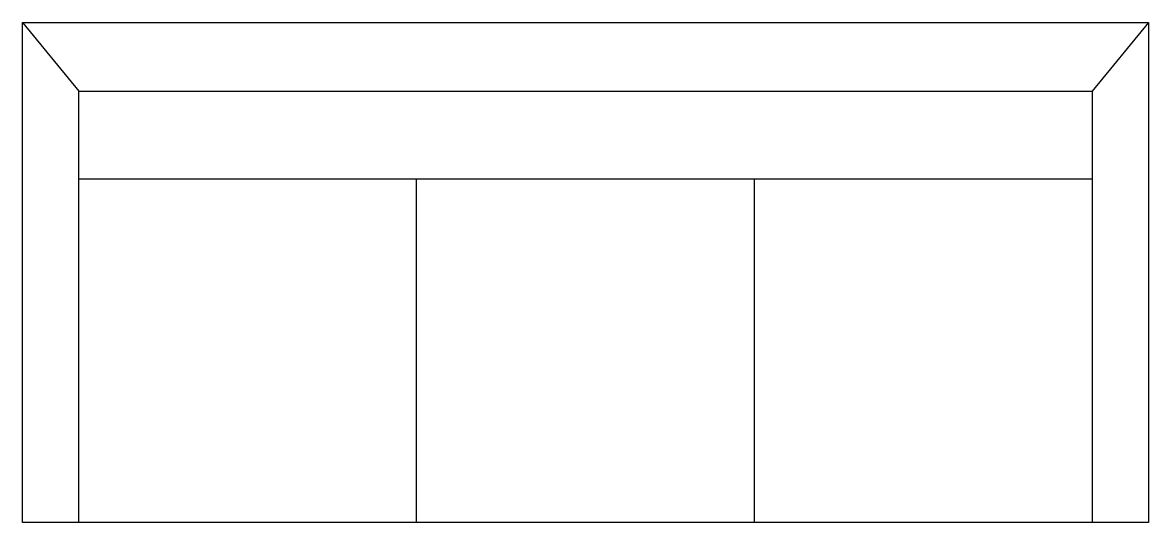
# Model space of a CAD drawing. Extents: x -0.9 to 0.9, y 0 to 0.8.
import ezdxf

# ---------------------------------------------------------------- set-up
doc = ezdxf.new("R2010")
doc.units = 0
doc.header["$LTSCALE"] = 0.5
doc.header["$MEASUREMENT"] = 0
doc.layers.get('0').update_dxf_attribs({"linetype": 'CONTINUOUS'})

msp = doc.modelspace()

# ---------------------------------------------------------------- linework, layer by layer
for points in [[(-0.9, 0.8), (-0.81, 0.69)], [(0.9, 0.8), (0.81, 0.69)], [(-0.81, 0), (-0.81, 0.55), (-0.81, 0.69), (0.81, 0.69), (0.81, 0)], [(-0.81, 0.55), (0.81, 0.55)], [(-0.27, 0), (-0.27, 0.55)], [(0.27, 0), (0.27, 0.55)]]:
    msp.add_lwpolyline(points)
msp.add_lwpolyline([(0.9, 0), (-0.9, 0), (-0.9, 0.8), (0.9, 0.8)], close=True)

doc.saveas('drawing.dxf')
